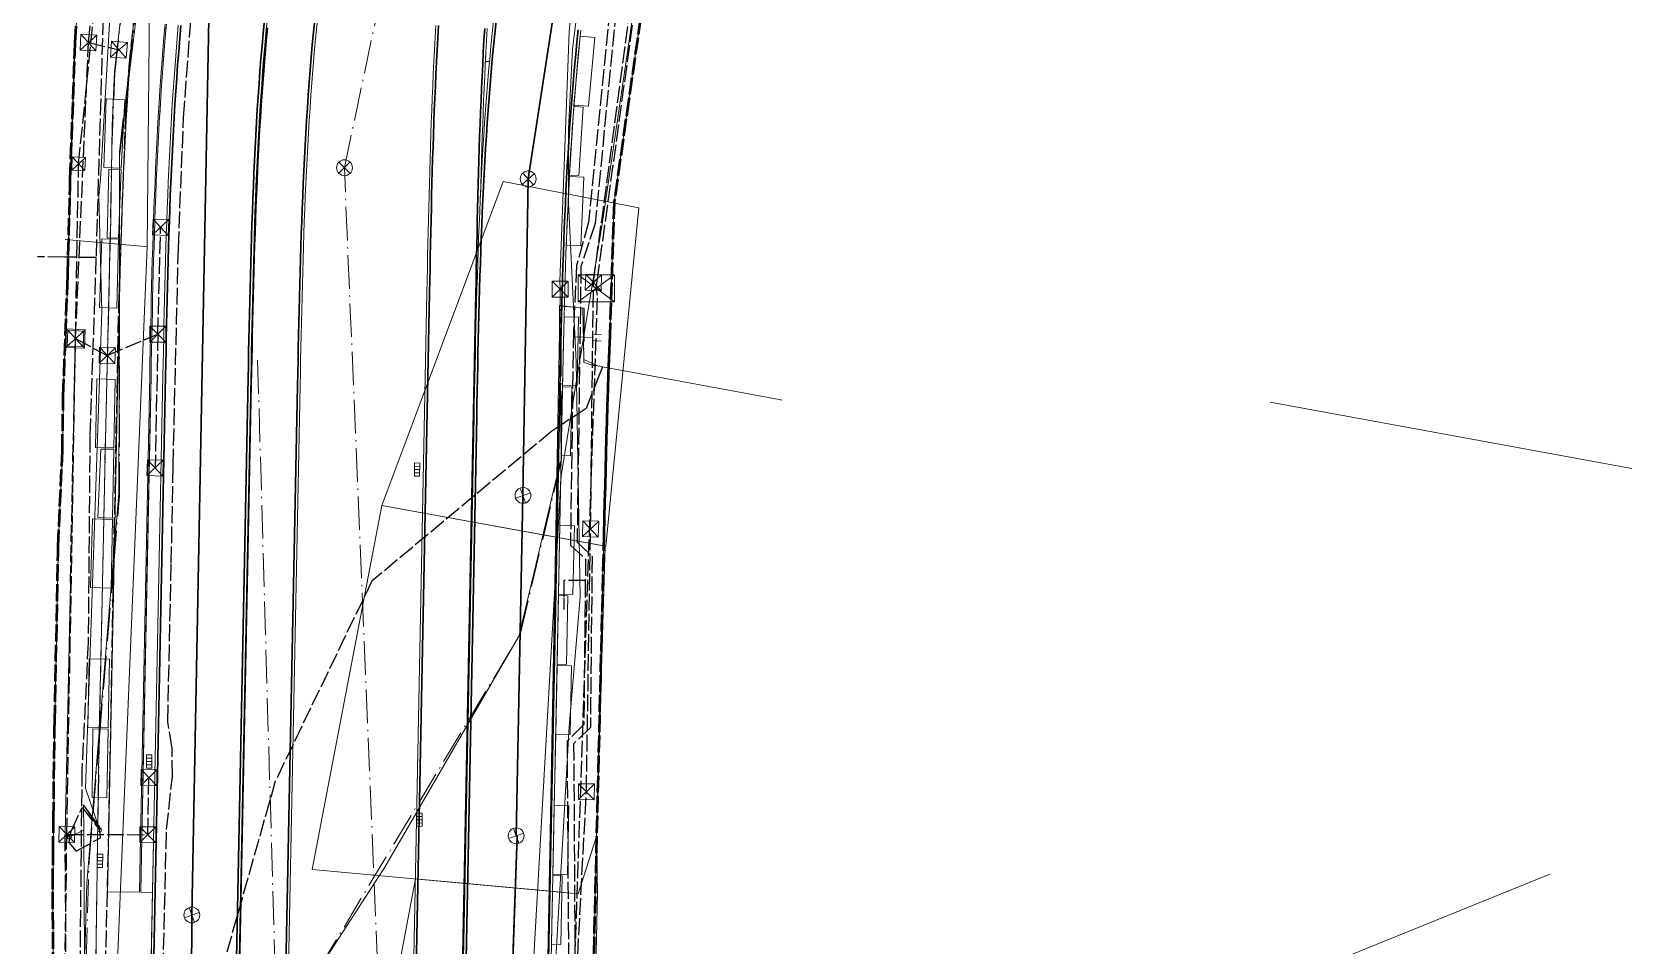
# Model space of a CAD drawing. Header units: metres. Extents: x 105014 to 106600, y 111320 to 118425.
# Drawn here: x 106059.4 to 106180.5, y 115830 to 115899.1 of the extents above; entities that cross this region are included whole.
import ezdxf

# ---------------------------------------------------------------- set-up
doc = ezdxf.new("R2010")
doc.units = ezdxf.units.M
doc.linetypes.add('DASHDOT', pattern=[3.556, 2.54, -0.508, 0, -0.508])
doc.linetypes.add('DASHED', pattern=[1.524, 1.27, -0.254])
for name, color, linetype, lineweight in [('00-BASE-LIMITE', 7, 'DASHED', 50), ('00-BASE-UE', 42, 'DASHED', 25), ('10-PAV-CALZADA-BRT', 12, 'CONTINUOUS', 30), ('10-PAV-CALZADA-MIXTA', 8, 'CONTINUOUS', 30), ('10-PAV-CICLORUTA', 76, 'CONTINUOUS', 18), ('10-PAV-SARDINEL', 252, 'CONTINUOUS', 13), ('20-EP-ZONA-DURA', 253, 'CONTINUOUS', 13), ('20-EP-ZONA-VERDE', 84, 'CONTINUOUS', 13), ('30-RED-ENEL-NODOS', 11, 'CONTINUOUS', 13), ('30-RED-ENEL-PROY', 1, 'DASHED', 25), ('30-RED-ETB-CAMARA', 151, 'CONTINUOUS', 13), ('30-RED-ETB-EXIST', 145, 'CONTINUOUS', 13), ('30-RED-ETB-PROY', 5, 'DASHED', 25), ('30-RED-MOVISTAR-CAMARA', 141, 'CONTINUOUS', 13), ('30-RED-MOVISTAR-EXIST', 135, 'CONTINUOUS', 13), ('30-RED-MOVISTAR-PROY', 4, 'DASHED', 25), ('30-RED-VANTI-EXIST', 52, 'CONTINUOUS', 13), ('30-RED-VANTI-PROY', 2, 'DASHED', 25), ('30-RED-VANTI-RETIRO', 8, 'DASHDOT', 13), ('35-RH-ACUE-DOMICILIARIA', 152, 'CONTINUOUS', 9), ('35-RH-ACUE-MENOR-EXIST', 151, 'CONTINUOUS', 13), ('35-RH-ACUE-MENOR-PROY', 5, 'DASHED', 25), ('35-RH-PLUV-COLECTOR', 96, 'CONTINUOUS', 30), ('35-RH-PLUV-NODOS', 94, 'CONTINUOUS', 13), ('35-RH-PLUV-RETIRO', 8, 'DASHDOT', 13), ('60-PREDIAL-LOTE', 42, 'CONTINUOUS', 13)]:
    doc.layers.add(name, color=color, linetype=linetype, lineweight=lineweight)

# ---------------------------------------------------------------- blocks, each defined once
blk = doc.blocks.new('CAM_ETB_T_13')
for p, q in [((-1.375, -1.025), (1.375, 1.025)), ((-1.375, 1.025), (1.375, -1.025))]:
    blk.add_line(p, q)
blk.add_lwpolyline([(-1.375, -1.025), (1.375, -1.025), (1.375, 1.025), (-1.375, 1.025)], close=True)
blk = doc.blocks.new('CAM_ETB_GEN')
for p, q in [((-0.6, -0.6), (0.6, 0.6)), ((-0.6, 0.6), (0.6, -0.6))]:
    blk.add_line(p, q)
blk.add_lwpolyline([(-0.6, -0.6), (0.6, -0.6), (0.6, 0.6), (-0.6, 0.6)], close=True)
blk = doc.blocks.new('POSTE')
blk.add_circle((0, 0), 0.15)
blk = doc.blocks.new('CAJA_ENEL')
for p, q in [((-0.6, -0.6), (0.6, 0.6)), ((-0.6, 0.6), (0.6, -0.6))]:
    blk.add_line(p, q)
blk.add_lwpolyline([(-0.6, -0.6), (0.6, -0.6), (0.6, 0.6), (-0.6, 0.6)], close=True)
blk = doc.blocks.new('CAM_MOV_CS_276')
for p, q in [((-0.7, -0.7), (0.7, 0.7)), ((-0.7, 0.7), (0.7, -0.7))]:
    blk.add_line(p, q)
blk.add_lwpolyline([(-0.7, -0.7), (0.7, -0.7), (0.7, 0.7), (-0.7, 0.7)], close=True)
blk = doc.blocks.new('CAM_MOV_CS_275')
for p, q in [((-0.5, -0.5), (0.5, 0.5)), ((-0.5, 0.5), (0.5, -0.5))]:
    blk.add_line(p, q)
blk.add_lwpolyline([(-0.5, -0.5), (0.5, -0.5), (0.5, 0.5), (-0.5, 0.5)], close=True)
blk = doc.blocks.new('SUMIDERO')
for p, q in [((-0.25, -0.2), (-0.25, 0.2)), ((0, -0.2), (0, 0.2)), ((0.25, -0.2), (0.25, 0.2))]:
    blk.add_line(p, q)
blk.add_lwpolyline([(-0.5, -0.2), (0.5, -0.2), (0.5, 0.2), (-0.5, 0.2)], close=True)
blk = doc.blocks.new('POZO_PLUV')
for p, q in [((-0.42, -0.42), (0.42, 0.42)), ((-0.42, 0.42), (0.42, -0.42))]:
    blk.add_line(p, q)
blk.add_circle((0, 0), 0.6)

msp = doc.modelspace()

# ---------------------------------------------------------------- linework, layer by layer
at = {"layer": '00-BASE-LIMITE'}
for points in [[(106060.9761, 115828.1317), (106060.9457, 115834.1591), (106060.9441, 115834.4849), (106060.9693, 115836.9219), (106060.9911, 115839.0317), (106060.9961, 115839.5035), (106061.0807, 115846.3568), (106061.0867, 115846.8465), (106061.3457, 115859.5646), (106061.3457, 115859.5671), (106061.3571, 115860.1229), (106061.6661, 115867.3563), (106061.7279, 115870.9289), (106061.7383, 115871.5255), (106062.0497, 115879.9707), (106062.0749, 115880.6491), (106062.2477, 115887.2357), (106062.2657, 115887.9203), (106062.6045, 115897.4941), (106062.6313, 115898.2489), (106062.9301, 115903.0877)], [(106105.6457, 115901.6329), (106104.5351, 115893.9651), (106103.4239, 115886.1875), (106103.0963, 115876.0453), (106103.0763, 115875.5621), (106103.0301, 115874.3681), (106102.9869, 115873.1713), (106102.9459, 115871.9717), (106102.9073, 115870.7693), (106102.8709, 115869.5643), (106102.8361, 115868.3565), (106102.8029, 115867.1459), (106102.7711, 115865.9381), (106102.7401, 115864.7207), (106102.7099, 115863.5007), (106102.6801, 115862.2779), (106102.6505, 115861.0529), (106101.4297, 115810.4147)]]:
    msp.add_lwpolyline(points, dxfattribs=at)
at = {"layer": '00-BASE-UE'}
for points in [[(106060.9761, 115828.1317), (106060.9457, 115834.1591), (106060.9441, 115834.4849), (106060.9693, 115836.9219), (106060.9911, 115839.0317), (106060.9961, 115839.5035), (106061.0807, 115846.3569), (106061.0867, 115846.8465), (106061.3457, 115859.5659), (106061.3571, 115860.1229), (106061.6661, 115867.3563), (106061.7279, 115870.9289), (106061.7383, 115871.5255), (106062.0497, 115879.9707), (106062.6045, 115897.4941), (106062.6313, 115898.2489), (106062.9301, 115903.0877)], [(106105.6457, 115901.6329), (106104.5351, 115893.9651), (106103.4239, 115886.1875), (106103.0963, 115876.0453), (106103.0763, 115875.5621), (106103.0301, 115874.3681), (106102.9869, 115873.1713), (106102.9459, 115871.9717), (106102.9073, 115870.7693), (106102.8709, 115869.5643), (106102.8361, 115868.3565), (106102.8029, 115867.1459), (106102.7711, 115865.9381), (106102.7401, 115864.7207), (106102.7099, 115863.5007), (106102.6801, 115862.2779), (106102.6505, 115861.0529), (106101.4297, 115810.4147)]]:
    msp.add_lwpolyline(points, dxfattribs=at)
at = {"layer": '10-PAV-CALZADA-BRT'}
for points in [[(106080.7681, 115900.0007), (106080.6741, 115899.0489), (106080.5855, 115898.0967), (106080.5017, 115897.1439), (106080.4225, 115896.1909), (106080.3481, 115895.2373), (106080.2781, 115894.2835), (106080.2123, 115893.3293), (106080.1507, 115892.3749), (106080.0927, 115891.4203), (106080.0385, 115890.4655), (106079.9879, 115889.5105), (106079.9405, 115888.5553), (106079.8963, 115887.5999), (106079.8549, 115886.6443), (106079.8163, 115885.6889), (106079.7805, 115884.7331), (106079.7469, 115883.7773), (106079.7155, 115882.8213), (106079.6863, 115881.8655), (106079.6587, 115880.9095), (106079.6329, 115879.9535), (106079.6085, 115878.9973), (106079.5855, 115878.0413), (106079.5635, 115877.0851), (106079.5425, 115876.1289), (106079.5223, 115875.1727), (106079.5025, 115874.2167), (106079.4833, 115873.2605), (106079.4639, 115872.3043), (106076.2087, 115709.7747)], [(106086.7155, 115739.5151), (106089.4597, 115879.3421), (106089.4777, 115880.2613), (106089.4959, 115881.1805), (106089.5145, 115882.0997), (106089.5335, 115883.0187), (106089.5531, 115883.9379), (106089.5735, 115884.8571), (106089.5949, 115885.7761), (106089.6175, 115886.6953), (106089.6413, 115887.6143), (106089.6665, 115888.5333), (106089.6931, 115889.4523), (106089.7217, 115890.3713), (106089.7521, 115891.2901), (106089.7847, 115892.2087), (106089.8193, 115893.1275), (106089.8565, 115894.0461), (106089.8961, 115894.9647), (106089.9383, 115895.8829), (106089.9835, 115896.8013), (106090.0317, 115897.7193), (106090.0829, 115898.6373), (106090.1377, 115899.5549)], [(106072.7095, 115709.8451), (106075.9647, 115872.3743), (106075.9839, 115873.3307), (106076.0033, 115874.2875), (106076.0229, 115875.2451), (106076.0433, 115876.2033), (106076.0645, 115877.1621), (106076.0865, 115878.1235), (106076.1097, 115879.0841), (106076.1341, 115880.0453), (106076.1601, 115881.0071), (106076.1877, 115881.9695), (106076.2173, 115882.9325), (106076.2489, 115883.8961), (106076.2827, 115884.8603), (106076.3191, 115885.8251), (106076.3581, 115886.7905), (106076.3997, 115887.7565), (106076.4445, 115888.7229), (106076.4925, 115889.6899), (106076.5439, 115890.6575), (106076.5989, 115891.6255), (106076.6575, 115892.5939), (106076.7201, 115893.5627), (106076.7869, 115894.5321), (106076.8581, 115895.5017), (106076.9339, 115896.4717), (106077.0143, 115897.4419), (106077.0997, 115898.4125), (106077.1901, 115899.3831)], [(106093.6311, 115899.3403), (106093.5771, 115898.4355), (106093.5265, 115897.5299), (106093.4789, 115896.6237), (106093.4343, 115895.7165), (106093.3925, 115894.8087), (106093.3533, 115893.9001), (106093.3167, 115892.9909), (106093.2823, 115892.0809), (106093.2501, 115891.1703), (106093.2199, 115890.2589), (106093.1917, 115889.3469), (106093.1651, 115888.4343), (106093.1401, 115887.5211), (106093.1163, 115886.6071), (106093.0939, 115885.6927), (106093.0727, 115884.7775), (106093.0523, 115883.8631), (106093.0327, 115882.9463), (106093.0137, 115882.0291), (106092.9953, 115881.1111), (106092.9769, 115880.1925), (106092.9589, 115879.2735), (106090.2149, 115739.4463)]]:
    msp.add_lwpolyline(points, dxfattribs=at)
at = {"layer": '10-PAV-CALZADA-MIXTA'}
for points in [[(106068.2953, 115814.0493), (106068.8213, 115840.3107), (106069.4763, 115873.0161), (106069.4957, 115873.9839), (106069.5153, 115874.9527), (106069.5353, 115875.9227), (106069.5559, 115876.8939), (106069.5773, 115877.8663), (106069.5997, 115878.8435), (106069.6233, 115879.8189), (106069.6483, 115880.7955), (106069.6747, 115881.7731), (106069.7029, 115882.7521), (106069.7333, 115883.7321), (106069.7655, 115884.7135), (106069.8003, 115885.6957), (106069.8373, 115886.6793), (106069.8773, 115887.6639), (106069.9203, 115888.6497), (106069.9663, 115889.6365), (106070.0157, 115890.6243), (106070.0685, 115891.6131), (106070.1251, 115892.6031), (106070.1857, 115893.5939), (106070.2503, 115894.5859), (106070.3193, 115895.5787), (106070.3929, 115896.5723), (106070.4713, 115897.5667), (106070.5545, 115898.5621), (106070.6429, 115899.5583)], [(106076.9577, 115899.9527), (106076.8669, 115898.9893), (106076.7815, 115898.0253), (106076.7007, 115897.0609), (106076.6249, 115896.0961), (106076.5533, 115895.1311), (106076.4861, 115894.1657), (106076.4233, 115893.1999), (106076.3641, 115892.2339), (106076.3089, 115891.2679), (106076.2573, 115890.3015), (106076.2089, 115889.3349), (106076.1639, 115888.3683), (106076.1219, 115887.4015), (106076.0827, 115886.4345), (106076.0461, 115885.4675), (106076.0119, 115884.5003), (106075.9801, 115883.5331), (106075.9503, 115882.5657), (106075.9223, 115881.5985), (106075.8961, 115880.6311), (106075.8715, 115879.6637), (106075.8481, 115878.6961), (106075.8259, 115877.7287), (106075.8045, 115876.7613), (106075.7839, 115875.7937), (106075.7641, 115874.8261), (106075.7445, 115873.8585), (106075.7251, 115872.8911), (106072.4521, 115709.4831)], [(106090.3833, 115735.2635), (106093.0257, 115869.9373), (106093.0447, 115870.9049), (106093.0639, 115871.8725), (106093.0835, 115872.8401), (106093.1037, 115873.8075), (106093.1243, 115874.7751), (106093.1461, 115875.7425), (106093.1689, 115876.7101), (106093.1927, 115877.6775), (106093.2183, 115878.6449), (106093.2453, 115879.6123), (106093.2741, 115880.5795), (106093.3047, 115881.5469), (106093.3377, 115882.5141), (106093.3727, 115883.4811), (106093.4105, 115884.4481), (106093.4507, 115885.4151), (106093.4941, 115886.3819), (106093.5401, 115887.3485), (106093.5895, 115888.3149), (106093.6423, 115889.2813), (106093.6985, 115890.2473), (106093.7587, 115891.2131), (106093.8225, 115892.1789), (106093.8905, 115893.1441), (106093.9629, 115894.1093), (106094.0395, 115895.0739), (106094.1209, 115896.0383), (106094.2069, 115897.0021), (106094.2979, 115897.9655), (106094.3941, 115898.9285), (106094.4955, 115899.8909)], [(106100.7101, 115899.2267), (106100.6115, 115898.2903), (106100.5187, 115897.3611), (106100.4307, 115896.4303), (106100.3475, 115895.4977), (106100.2687, 115894.5637), (106100.1943, 115893.6283), (106100.1241, 115892.6913), (106100.0581, 115891.7527), (106099.9959, 115890.8129), (106099.9373, 115889.8717), (106099.8823, 115888.9291), (106099.8309, 115887.9851), (106099.7825, 115887.0399), (106099.7373, 115886.0933), (106099.6949, 115885.1453), (106099.6553, 115884.1963), (106099.6183, 115883.2459), (106099.5837, 115882.2943), (106099.5513, 115881.3415), (106099.5211, 115880.3873), (106099.4927, 115879.4321), (106099.4659, 115878.4757), (106099.4407, 115877.5179), (106099.4169, 115876.5591), (106099.3945, 115875.5991), (106099.3701, 115874.5129), (106099.0171, 115856.6961), (106098.4961, 115830.1422), (106098.1736, 115813.7065)]]:
    msp.add_lwpolyline(points, dxfattribs=at)
at = {"layer": '10-PAV-CICLORUTA'}
msp.add_lwpolyline([(106069.4479, 115899.6675), (106069.3589, 115898.6653), (106069.2751, 115897.6639), (106069.1963, 115896.6637), (106069.1225, 115895.6645), (106069.0531, 115894.6665), (106068.9881, 115893.6697), (106068.9271, 115892.6739), (106068.8703, 115891.6795), (106068.8171, 115890.6863), (106068.7677, 115889.6943), (106068.7215, 115888.7037), (106068.6783, 115887.7143), (106068.6383, 115886.7263), (106068.6011, 115885.7397), (106068.5663, 115884.7543), (106068.5339, 115883.7705), (106068.5035, 115882.7879), (106068.4753, 115881.8067), (106068.4487, 115880.8271), (106068.4237, 115879.8487), (106068.4001, 115878.8717), (106068.3777, 115877.8927), (106068.3561, 115876.9193), (106068.3355, 115875.9475), (106068.3155, 115874.9769), (106068.2959, 115874.0079), (106068.2765, 115873.0403), (106067.5493, 115836.7355), (106067.4935, 115833.9447), (106065.0939, 115833.9929), (106065.1119, 115834.8847), (106065.8771, 115873.0883), (106065.8965, 115874.0561), (106065.9161, 115875.0257), (106065.9361, 115875.9969), (106065.9567, 115876.9703), (106065.9781, 115877.9455), (106066.0007, 115878.9283), (106066.0245, 115879.9083), (106066.0495, 115880.8901), (106066.0761, 115881.8739), (106066.1047, 115882.8595), (106066.1351, 115883.8469), (106066.1677, 115884.8361), (106066.2027, 115885.8273), (106066.2401, 115886.8203), (106066.2805, 115887.8151), (106066.3239, 115888.8117), (106066.3705, 115889.8101), (106066.4203, 115890.8101), (106066.4739, 115891.8121), (106066.5313, 115892.8157), (106066.5927, 115893.8209), (106066.6585, 115894.8279), (106066.7285, 115895.8363), (106066.8033, 115896.8465), (106066.8831, 115897.8583), (106066.9679, 115898.8713), (106067.0579, 115899.8861)], dxfattribs=at)
at = {"layer": '10-PAV-SARDINEL'}
for points in [[(106068.0953, 115814.0533), (106068.6213, 115840.3147), (106069.2763, 115873.0201), (106069.2957, 115873.9879), (106069.3153, 115874.9568), (106069.3353, 115875.9269), (106069.3559, 115876.8982), (106069.3774, 115877.8708), (106069.3998, 115878.8482), (106069.4234, 115879.8239), (106069.4484, 115880.8008), (106069.4748, 115881.7787), (106069.503, 115882.7581), (106069.5334, 115883.7385), (106069.5656, 115884.7204), (106069.6004, 115885.703), (106069.6375, 115886.6871), (106069.6775, 115887.6723), (106069.7205, 115888.6587), (106069.7665, 115889.6462), (106069.816, 115890.6347), (106069.8688, 115891.6242), (106069.9255, 115892.6149), (106069.9861, 115893.6065), (106070.0508, 115894.5994), (106070.1198, 115895.5931), (106070.1935, 115896.5876), (106070.272, 115897.5829), (106070.3553, 115898.5793), (106070.4438, 115899.5765)], [(106070.6429, 115899.5583), (106070.5545, 115898.5621), (106070.4713, 115897.5667), (106070.3929, 115896.5723), (106070.3193, 115895.5787), (106070.2503, 115894.5859), (106070.1857, 115893.5939), (106070.1251, 115892.6031), (106070.0685, 115891.6131), (106070.0157, 115890.6243), (106069.9663, 115889.6365), (106069.9203, 115888.6497), (106069.8773, 115887.6639), (106069.8373, 115886.6793), (106069.8003, 115885.6957), (106069.7655, 115884.7135), (106069.7333, 115883.7321), (106069.7029, 115882.7521), (106069.6747, 115881.7731), (106069.6483, 115880.7955), (106069.6233, 115879.8189), (106069.5997, 115878.8435), (106069.5773, 115877.8663), (106069.5559, 115876.8939), (106069.5353, 115875.9227), (106069.5153, 115874.9527), (106069.4957, 115873.9839), (106069.4763, 115873.0161), (106068.8213, 115840.3107), (106068.2953, 115814.0493)], [(106072.4521, 115709.4831), (106075.7251, 115872.8911), (106075.7445, 115873.8585), (106075.7641, 115874.8261), (106075.7839, 115875.7937), (106075.8045, 115876.7613), (106075.8259, 115877.7287), (106075.8481, 115878.6961), (106075.8715, 115879.6637), (106075.8961, 115880.6311), (106075.9223, 115881.5985), (106075.9503, 115882.5657), (106075.9801, 115883.5331), (106076.0119, 115884.5003), (106076.0461, 115885.4675), (106076.0827, 115886.4345), (106076.1219, 115887.4015), (106076.1639, 115888.3683), (106076.2089, 115889.3349), (106076.2573, 115890.3015), (106076.3089, 115891.2679), (106076.3641, 115892.2339), (106076.4233, 115893.1999), (106076.4861, 115894.1657), (106076.5533, 115895.1311), (106076.6249, 115896.0961), (106076.7007, 115897.0609), (106076.7815, 115898.0253), (106076.8669, 115898.9893), (106076.9577, 115899.9527)], [(106072.6521, 115709.4791), (106075.9251, 115872.8871), (106075.9445, 115873.8545), (106075.9641, 115874.822), (106075.9839, 115875.7895), (106076.0045, 115876.757), (106076.0259, 115877.7242), (106076.048, 115878.6914), (106076.0714, 115879.6588), (106076.096, 115880.6259), (106076.1222, 115881.5929), (106076.1502, 115882.5597), (106076.18, 115883.5267), (106076.2118, 115884.4935), (106076.246, 115885.4602), (106076.2826, 115886.4267), (106076.3217, 115887.3931), (106076.3637, 115888.3593), (106076.4087, 115889.3253), (106076.457, 115890.2912), (106076.5086, 115891.2569), (106076.5638, 115892.2221), (106076.6229, 115893.1873), (106076.6857, 115894.1523), (106076.7528, 115895.1168), (106076.8244, 115896.0809), (106076.9001, 115897.0447), (106076.9808, 115898.0082), (106077.0661, 115898.9711), (106077.1568, 115899.9334)], [(106077.1568, 115899.9334), (106077.0661, 115898.9711), (106076.9808, 115898.0082), (106076.9001, 115897.0447), (106076.8244, 115896.0809), (106076.7528, 115895.1168), (106076.6857, 115894.1523), (106076.6229, 115893.1873), (106076.5638, 115892.2221), (106076.5086, 115891.2569), (106076.457, 115890.2912), (106076.4087, 115889.3253), (106076.3637, 115888.3593), (106076.3217, 115887.3931), (106076.2826, 115886.4267), (106076.246, 115885.4602), (106076.2118, 115884.4935), (106076.18, 115883.5267), (106076.1502, 115882.5597), (106076.1222, 115881.5929), (106076.096, 115880.6259), (106076.0714, 115879.6588), (106076.048, 115878.6914), (106076.0259, 115877.7242), (106076.0045, 115876.757), (106075.9839, 115875.7895), (106075.9641, 115874.822), (106075.9445, 115873.8545), (106075.9251, 115872.8871), (106072.6521, 115709.4791)], [(106090.1833, 115735.2675), (106092.8257, 115869.9412), (106092.8447, 115870.9089), (106092.8639, 115871.8766), (106092.8835, 115872.8443), (106092.9037, 115873.8118), (106092.9244, 115874.7795), (106092.9461, 115875.7425), (106092.9462, 115875.7471), (106092.969, 115876.7149), (106092.9928, 115877.6826), (106093.0184, 115878.6504), (106093.0454, 115879.6181), (106093.0742, 115880.5857), (106093.1048, 115881.5535), (106093.1378, 115882.5211), (106093.1729, 115883.4886), (106093.2107, 115884.4562), (106093.2509, 115885.4238), (106093.2943, 115886.3912), (106093.3404, 115887.3584), (106093.3898, 115888.3255), (106093.4426, 115889.2926), (106093.4989, 115890.2593), (106093.5591, 115891.2259), (106093.623, 115892.1926), (106093.6911, 115893.1587), (106093.7635, 115894.1247), (106093.8402, 115895.0902), (106093.9217, 115896.0556), (106094.0078, 115897.0204), (106094.0989, 115897.9849), (106094.1952, 115898.949), (106094.2967, 115899.9122)], [(106094.4955, 115899.8909), (106094.3941, 115898.9285), (106094.2979, 115897.9655), (106094.2069, 115897.0021), (106094.1209, 115896.0383), (106094.0395, 115895.0739), (106093.9629, 115894.1093), (106093.8905, 115893.1441), (106093.8225, 115892.1789), (106093.7587, 115891.2131), (106093.6985, 115890.2473), (106093.6423, 115889.2813), (106093.5895, 115888.3149), (106093.5401, 115887.3485), (106093.4941, 115886.3819), (106093.4507, 115885.4151), (106093.4105, 115884.4481), (106093.3727, 115883.4811), (106093.3377, 115882.5141), (106093.3047, 115881.5469), (106093.2741, 115880.5795), (106093.2453, 115879.6123), (106093.2183, 115878.6449), (106093.1927, 115877.6775), (106093.1689, 115876.7101), (106093.1461, 115875.7425), (106093.1243, 115874.7751), (106093.1037, 115873.8075), (106093.0835, 115872.8401), (106093.0639, 115871.8725), (106093.0447, 115870.9049), (106093.0257, 115869.9373), (106090.3833, 115735.2635)], [(106077.1901, 115899.3831), (106077.0997, 115898.4125), (106077.0143, 115897.4419), (106076.9339, 115896.4717), (106076.8581, 115895.5017), (106076.7869, 115894.5321), (106076.7201, 115893.5627), (106076.6575, 115892.5939), (106076.5989, 115891.6255), (106076.5439, 115890.6575), (106076.4925, 115889.6899), (106076.4445, 115888.7229), (106076.3997, 115887.7565), (106076.3581, 115886.7905), (106076.3191, 115885.8251), (106076.2827, 115884.8603), (106076.2489, 115883.8961), (106076.2173, 115882.9325), (106076.1877, 115881.9695), (106076.1601, 115881.0071), (106076.1341, 115880.0453), (106076.1097, 115879.0841), (106076.0865, 115878.1235), (106076.0645, 115877.1621), (106076.0433, 115876.2033), (106076.0229, 115875.2451), (106076.0033, 115874.2875), (106075.9839, 115873.3307), (106075.9647, 115872.3743), (106072.7095, 115709.8451)], [(106093.8307, 115899.3281), (106093.7768, 115898.424), (106093.7262, 115897.5191), (106093.6787, 115896.6136), (106093.6341, 115895.707), (106093.5923, 115894.7998), (106093.5531, 115893.8918), (106093.5166, 115892.9831), (106093.4822, 115892.0736), (106093.45, 115891.1635), (106093.4198, 115890.2525), (106093.3916, 115889.3409), (106093.365, 115888.4287), (106093.34, 115887.5158), (106093.3305, 115887.1502), (106093.2943, 115886.3912), (106093.2509, 115885.4238), (106093.2107, 115884.4562), (106093.1729, 115883.4886), (106093.1378, 115882.5211), (106093.1048, 115881.5535), (106093.0742, 115880.5857), (106093.0454, 115879.6181), (106093.0184, 115878.6504), (106092.9928, 115877.6826), (106092.969, 115876.7149), (106092.9462, 115875.7471), (106092.9461, 115875.7425), (106092.9244, 115874.7795), (106092.9037, 115873.8118), (106092.8835, 115872.8443), (106092.8639, 115871.8766), (106092.8447, 115870.9089), (106092.8257, 115869.9412), (106090.1833, 115735.2675)], [(106090.2149, 115739.4463), (106092.9589, 115879.2735), (106092.9769, 115880.1925), (106092.9953, 115881.1111), (106093.0137, 115882.0291), (106093.0327, 115882.9463), (106093.0523, 115883.8631), (106093.0727, 115884.7775), (106093.0939, 115885.6927), (106093.1163, 115886.6071), (106093.1401, 115887.5211), (106093.1651, 115888.4343), (106093.1917, 115889.3469), (106093.2199, 115890.2589), (106093.2501, 115891.1703), (106093.2823, 115892.0809), (106093.3167, 115892.9909), (106093.3533, 115893.9001), (106093.3925, 115894.8087), (106093.4343, 115895.7165), (106093.4789, 115896.6237), (106093.5265, 115897.5299), (106093.5771, 115898.4355), (106093.6311, 115899.3403)], [(106098.1736, 115813.7065), (106098.4961, 115830.1422), (106099.0171, 115856.6961), (106099.3701, 115874.5129), (106099.3945, 115875.5991), (106099.4169, 115876.5591), (106099.4407, 115877.5179), (106099.4659, 115878.4757), (106099.4927, 115879.4321), (106099.5211, 115880.3873), (106099.5513, 115881.3415), (106099.5837, 115882.2943), (106099.6183, 115883.2459), (106099.6553, 115884.1963), (106099.6949, 115885.1453), (106099.7373, 115886.0933), (106099.7825, 115887.0399), (106099.8309, 115887.9851), (106099.8823, 115888.9291), (106099.9373, 115889.8717), (106099.9959, 115890.8129), (106100.0581, 115891.7527), (106100.1241, 115892.6913), (106100.1943, 115893.6283), (106100.2687, 115894.5637), (106100.3475, 115895.4977), (106100.4307, 115896.4303), (106100.5187, 115897.3611), (106100.6115, 115898.2903), (106100.7101, 115899.2267)], [(106100.909, 115899.2052), (106100.8104, 115898.2694), (106100.7178, 115897.3418), (106100.6299, 115896.412), (106100.5468, 115895.4804), (106100.4681, 115894.5474), (106100.3937, 115893.6129), (106100.3236, 115892.6769), (106100.2577, 115891.7391), (106100.1955, 115890.8001), (106100.137, 115889.8597), (106100.082, 115888.9178), (106100.0306, 115887.9746), (106099.9823, 115887.0301), (106099.9371, 115886.0841), (106099.8947, 115885.1367), (106099.8551, 115884.1883), (106099.8182, 115883.2384), (106099.7836, 115882.2873), (106099.7512, 115881.335), (106099.721, 115880.3812), (106099.6926, 115879.4264), (106099.6658, 115878.4703), (106099.6406, 115877.5128), (106099.6168, 115876.5543), (106099.5944, 115875.5945), (106099.5701, 115874.5087), (106099.2171, 115856.6922), (106098.6961, 115830.1383), (106098.3736, 115813.7026)]]:
    msp.add_lwpolyline(points, dxfattribs=at)
at = {"layer": '20-EP-ZONA-DURA'}
for points in [[(106060.9761, 115828.1317), (106060.9457, 115834.1591), (106060.9441, 115834.4849), (106060.9693, 115836.9219), (106060.9911, 115839.0317), (106060.9961, 115839.5035), (106061.0807, 115846.3568), (106061.0867, 115846.8465), (106061.3457, 115859.5658), (106061.3571, 115860.1229), (106061.6661, 115867.3563), (106061.7279, 115870.9289), (106061.7383, 115871.5255), (106062.0497, 115879.9707), (106062.0749, 115880.6491), (106062.2477, 115887.2357), (106062.2657, 115887.9203), (106062.6045, 115897.4941), (106062.6313, 115898.2489), (106062.9301, 115903.0877)], [(106105.6457, 115901.6329), (106104.5351, 115893.9651), (106103.4239, 115886.1875), (106103.0963, 115876.0453), (106103.0763, 115875.5621), (106103.0301, 115874.3681), (106102.9869, 115873.1713), (106102.9459, 115871.9717), (106102.9073, 115870.7693), (106102.8709, 115869.5643), (106102.8361, 115868.3565), (106102.8029, 115867.1459), (106102.7711, 115865.9381), (106102.7401, 115864.7207), (106102.7099, 115863.5007), (106102.6801, 115862.2779), (106102.6505, 115861.0529), (106101.4297, 115810.4147)], [(106067.0579, 115899.8861), (106066.9679, 115898.8713), (106066.8831, 115897.8583), (106066.8033, 115896.8465), (106066.7285, 115895.8363), (106066.6585, 115894.8279), (106066.5927, 115893.8209), (106066.5313, 115892.8157), (106066.4739, 115891.8121), (106066.4203, 115890.8101), (106066.3705, 115889.8101), (106066.3239, 115888.8117), (106066.2805, 115887.8151), (106066.2401, 115886.8203), (106066.2027, 115885.8273), (106066.1677, 115884.8361), (106066.1351, 115883.8469), (106066.1047, 115882.8595), (106066.0761, 115881.8739), (106066.0495, 115880.8901), (106066.0245, 115879.9083), (106066.0007, 115878.9283), (106065.9781, 115877.9455), (106065.9567, 115876.9703), (106065.9361, 115875.9969), (106065.9161, 115875.0257), (106065.8965, 115874.0561), (106065.8771, 115873.0883), (106065.1119, 115834.8847), (106065.0939, 115833.9929), (106067.4935, 115833.9447), (106067.5493, 115836.7355), (106068.2765, 115873.0403), (106068.2959, 115874.0079), (106068.3155, 115874.9769), (106068.3355, 115875.9475), (106068.3561, 115876.9193), (106068.3777, 115877.8927), (106068.4001, 115878.8717), (106068.4237, 115879.8487), (106068.4487, 115880.8271), (106068.4753, 115881.8067), (106068.5035, 115882.7879), (106068.5339, 115883.7705), (106068.5663, 115884.7543), (106068.6011, 115885.7397), (106068.6383, 115886.7263), (106068.6783, 115887.7143), (106068.7215, 115888.7037), (106068.7677, 115889.6943), (106068.8171, 115890.6863), (106068.8703, 115891.6795), (106068.9271, 115892.6739), (106068.9881, 115893.6697), (106069.0531, 115894.6665), (106069.1225, 115895.6645), (106069.1963, 115896.6637), (106069.2751, 115897.6639), (106069.3589, 115898.6653), (106069.4479, 115899.6675)], [(106069.5265, 115899.4985), (106069.4587, 115898.6567), (106069.3749, 115897.6559), (106069.3303, 115897.0909), (106069.33, 115897.0866), (106069.2961, 115896.6561), (106069.2221, 115895.6573), (106069.1529, 115894.6597), (106069.1526, 115894.6555), (106069.1499, 115894.6146), (106069.0879, 115893.6633), (106069.033, 115892.7669), (106069.0269, 115892.6681), (106068.9701, 115891.6739), (106068.9171, 115890.6811), (106068.8675, 115889.6895), (106068.8213, 115888.6991), (106068.7783, 115887.7101), (106068.7383, 115886.7225), (106068.7009, 115885.7361), (106068.6661, 115884.7509), (106068.6337, 115883.7673), (106068.6035, 115882.7849), (106068.5751, 115881.8039), (106068.5487, 115880.8243), (106068.5237, 115879.8461), (106068.5001, 115878.8695), (106068.4775, 115877.8903), (106068.4561, 115876.9171), (106068.4355, 115875.9453), (106068.4155, 115874.9749), (106068.3959, 115874.0059), (106068.3765, 115873.0381), (106068.1925, 115863.8493), (106067.6493, 115836.7333), (106067.5935, 115833.9427), (106068.4933, 115833.9247), (106068.3831, 115828.4259)], [(106098.6917, 115829.9123), (106098.6935, 115830.0123), (106099.3935, 115829.9985), (106099.4955, 115835.1975), (106098.7957, 115835.2113), (106098.7975, 115835.3113), (106099.8969, 115835.2897), (106099.9989, 115840.4887), (106098.8995, 115840.5103), (106099.0051, 115845.9091), (106100.1049, 115845.8877), (106100.2069, 115851.0865), (106099.1075, 115851.1083), (106099.1095, 115851.2081), (106099.8103, 115851.1943), (106099.9123, 115856.3935), (106099.2115, 115856.4071), (106099.2135, 115856.5071), (106100.3137, 115856.4855), (106100.4157, 115861.6845), (106099.3165, 115861.7061), (106099.4213, 115867.0051), (106100.1213, 115866.9911), (106100.2243, 115872.1901), (106099.5245, 115872.2041), (106099.5263, 115872.3041), (106100.6261, 115872.2825), (106100.7403, 115877.4813), (106099.6405, 115877.5053), (106099.6406, 115877.5128), (106099.6658, 115878.4703), (106099.6926, 115879.4264), (106099.721, 115880.3812), (106099.7512, 115881.335), (106099.7836, 115882.2873), (106099.8063, 115882.9121), (106100.9059, 115882.8785), (106101.1381, 115888.0735), (106100.0387, 115888.1225), (106100.0441, 115888.2225), (106100.7439, 115888.1987), (106101.0799, 115893.3879), (106100.3803, 115893.4333), (106100.3877, 115893.5329), (106101.4855, 115893.4619), (106101.9565, 115898.6405), (106100.8599, 115898.7403), (106100.909, 115899.2052)]]:
    msp.add_lwpolyline(points, dxfattribs=at)
for points in [[(106093.3404, 115887.3584), (106093.3305, 115887.1502), (106093.34, 115887.5158), (106093.365, 115888.4287), (106093.3916, 115889.3409), (106093.4198, 115890.2525), (106093.45, 115891.1635), (106093.4822, 115892.0736), (106093.5166, 115892.9831), (106093.5531, 115893.8918), (106093.5923, 115894.7998), (106093.6341, 115895.707), (106093.6787, 115896.6136), (106093.6907, 115896.8419), (106093.9895, 115896.8151), (106093.9217, 115896.0556), (106093.8402, 115895.0902), (106093.7635, 115894.1247), (106093.6911, 115893.1587), (106093.623, 115892.1926), (106093.5591, 115891.2259), (106093.4989, 115890.2593), (106093.4426, 115889.2926), (106093.3898, 115888.3255), (106093.3404, 115887.3584)], [(106066.4003, 115893.9443), (106064.9825, 115894.0027), (106064.7989, 115888.8059), (106066.1213, 115888.7593), (106066.4003, 115893.9443)], [(106066.1171, 115888.6593), (106065.1949, 115888.6949), (106065.0507, 115883.4969), (106065.9233, 115883.4727), (106066.1171, 115888.6593)], [(106065.9203, 115883.3727), (106064.6481, 115883.4081), (106064.4865, 115878.2107), (106065.7859, 115878.1703), (106065.9203, 115883.3727)], [(106065.6687, 115872.7633), (106064.2875, 115872.8145), (106064.1719, 115867.6157), (106065.5667, 115867.5847), (106065.6687, 115872.7633)], [(106065.5645, 115867.4847), (106064.5687, 115867.4993), (106064.3527, 115862.3037), (106065.4599, 115862.2579), (106065.5645, 115867.4847)], [(106065.4557, 115862.1579), (106063.9489, 115862.2207), (106063.7959, 115857.0231), (106065.3543, 115856.9771), (106065.4557, 115862.1579)], [(106065.2463, 115851.5923), (106063.6845, 115851.6241), (106063.5829, 115846.4253), (106065.1423, 115846.3947), (106065.2463, 115851.5923)], [(106065.1403, 115846.2947), (106063.9803, 115846.3203), (106063.9159, 115841.1207), (106065.0363, 115841.1067), (106065.1403, 115846.2947)]]:
    msp.add_lwpolyline(points, close=True, dxfattribs=at)
at = {"layer": '20-EP-ZONA-VERDE'}
for points in [[(106070.4437, 115899.5765), (106070.3553, 115898.5793), (106070.2719, 115897.5829), (106070.1935, 115896.5875), (106070.1199, 115895.5929), (106070.0507, 115894.5993), (106069.9861, 115893.6065), (106069.9255, 115892.6149), (106069.8687, 115891.6241), (106069.8159, 115890.6345), (106069.7665, 115889.6461), (106069.7205, 115888.6587), (106069.6775, 115887.6723), (106069.6375, 115886.6871), (106069.6003, 115885.7031), (106069.5657, 115884.7203), (106069.5333, 115883.7385), (106069.5031, 115882.7581), (106069.4749, 115881.7787), (106069.4483, 115880.8007), (106069.4235, 115879.8239), (106069.3999, 115878.8481), (106069.3773, 115877.8707), (106069.3561, 115876.8981), (106069.3353, 115875.9269), (106069.3153, 115874.9567), (106069.2957, 115873.9879), (106069.2763, 115873.0201), (106068.6213, 115840.3147), (106068.4933, 115833.9247), (106067.5935, 115833.9427), (106067.6493, 115836.7333), (106068.3765, 115873.0381), (106068.3959, 115874.0059), (106068.4155, 115874.9749), (106068.4355, 115875.9453), (106068.4561, 115876.9171), (106068.4775, 115877.8903), (106068.5001, 115878.8695), (106068.5237, 115879.8461), (106068.5487, 115880.8243), (106068.5751, 115881.8039), (106068.6035, 115882.7849), (106068.6337, 115883.7673), (106068.6661, 115884.7509), (106068.7009, 115885.7361), (106068.7383, 115886.7225), (106068.7783, 115887.7101), (106068.8213, 115888.6991), (106068.8675, 115889.6895), (106068.9171, 115890.6811), (106068.9701, 115891.6739), (106069.0269, 115892.6681), (106069.0879, 115893.6633), (106069.1529, 115894.6597), (106069.2221, 115895.6573), (106069.2961, 115896.6561), (106069.3749, 115897.6559), (106069.4587, 115898.6567), (106069.5475, 115899.6585)], [(106077.0453, 115741.5581), (106079.6639, 115872.3003), (106079.6831, 115873.2563), (106079.7025, 115874.2125), (106079.7223, 115875.1685), (106079.7425, 115876.1245), (106079.7635, 115877.0805), (106079.7855, 115878.0365), (106079.8085, 115878.9925), (106079.8329, 115879.9483), (106079.8587, 115880.9039), (106079.8861, 115881.8595), (106079.9155, 115882.8151), (106079.9467, 115883.7705), (106079.9803, 115884.7259), (106080.0163, 115885.6811), (106080.0547, 115886.6361), (106080.0961, 115887.5909), (106080.1403, 115888.5457), (106080.1877, 115889.5003), (106080.2383, 115890.4545), (106080.2925, 115891.4087), (106080.3503, 115892.3625), (106080.4119, 115893.3161), (106080.4777, 115894.2693), (106080.5475, 115895.2223), (106080.6219, 115896.1747), (106080.7009, 115897.1269), (106080.7847, 115898.0787), (106080.8733, 115899.0299), (106080.9671, 115899.9805)], [(106089.9379, 115899.5673), (106089.8833, 115898.6487), (106089.8319, 115897.7301), (106089.7837, 115896.8113), (106089.7385, 115895.8925), (106089.6963, 115894.9735), (106089.6567, 115894.0545), (106089.6195, 115893.1353), (106089.5847, 115892.2161), (106089.5523, 115891.2969), (106089.5219, 115890.3777), (106089.4933, 115889.4583), (106089.4665, 115888.5389), (106089.4413, 115887.6197), (106089.4175, 115886.7003), (106089.3951, 115885.7809), (106089.3735, 115884.8617), (106089.3531, 115883.9421), (106089.3335, 115883.0229), (106089.3145, 115882.1037), (106089.2959, 115881.1845), (106089.2777, 115880.2653), (106089.2597, 115879.3461), (106086.5519, 115741.3677)], [(106094.2967, 115899.9119), (106094.1951, 115898.9489), (106094.0989, 115897.9849), (106094.0077, 115897.0205), (106093.9905, 115896.8261), (106093.6907, 115896.8419), (106093.7263, 115897.5191), (106093.7769, 115898.4239), (106093.8307, 115899.3281)]]:
    msp.add_lwpolyline(points, dxfattribs=at)
for points in [[(106101.9565, 115898.6405), (106101.4855, 115893.4619), (106100.3877, 115893.5329), (106100.8599, 115898.7403), (106101.9565, 115898.6405)], [(106066.4003, 115893.9443), (106066.1213, 115888.7593), (106064.7989, 115888.8059), (106064.9825, 115894.0027), (106066.4003, 115893.9443)], [(106101.0799, 115893.3879), (106100.7439, 115888.1987), (106100.0441, 115888.2225), (106100.3803, 115893.4333), (106101.0799, 115893.3879)], [(106066.1171, 115888.6593), (106065.9233, 115883.4727), (106065.0507, 115883.4969), (106065.1949, 115888.6949), (106066.1171, 115888.6593)], [(106101.1381, 115888.0735), (106100.9059, 115882.8785), (106099.8063, 115882.9121), (106100.0387, 115888.1225), (106101.1381, 115888.0735)], [(106065.9203, 115883.3727), (106065.7859, 115878.1703), (106064.4865, 115878.2107), (106064.6481, 115883.4081), (106065.9203, 115883.3727)], [(106100.7403, 115877.4813), (106100.6261, 115872.2825), (106099.5263, 115872.3041), (106099.6405, 115877.5053), (106100.7403, 115877.4813)], [(106065.6687, 115872.7633), (106065.5667, 115867.5847), (106064.1719, 115867.6157), (106064.2875, 115872.8145), (106065.6687, 115872.7633)], [(106100.2243, 115872.1901), (106100.1213, 115866.9911), (106099.4213, 115867.0051), (106099.5245, 115872.2041), (106100.2243, 115872.1901)], [(106065.5645, 115867.4847), (106065.4599, 115862.2579), (106064.3527, 115862.3037), (106064.5687, 115867.4993), (106065.5645, 115867.4847)], [(106065.4557, 115862.1579), (106065.3543, 115856.9771), (106063.7959, 115857.0231), (106063.9489, 115862.2207), (106065.4557, 115862.1579)], [(106100.4157, 115861.6845), (106100.3137, 115856.4855), (106099.2135, 115856.5071), (106099.3165, 115861.7061), (106100.4157, 115861.6845)], [(106099.9123, 115856.3935), (106099.8103, 115851.1943), (106099.1095, 115851.2081), (106099.2115, 115856.4071), (106099.9123, 115856.3935)], [(106065.2463, 115851.5923), (106065.1423, 115846.3947), (106063.5829, 115846.4253), (106063.6845, 115851.6241), (106065.2463, 115851.5923)], [(106100.2069, 115851.0865), (106100.1049, 115845.8877), (106099.0051, 115845.9091), (106099.1075, 115851.1083), (106100.2069, 115851.0865)], [(106065.1403, 115846.2947), (106065.0363, 115841.1067), (106063.9159, 115841.1207), (106063.9803, 115846.3203), (106065.1403, 115846.2947)], [(106099.9989, 115840.4887), (106099.8969, 115835.2897), (106098.7975, 115835.3113), (106098.8995, 115840.5103), (106099.9989, 115840.4887)], [(106099.4955, 115835.1975), (106099.3935, 115829.9985), (106098.6935, 115830.0123), (106098.7957, 115835.2113), (106099.4955, 115835.1975)]]:
    msp.add_lwpolyline(points, close=True, dxfattribs=at)
at = {"layer": '30-RED-ENEL-PROY'}
for points in [[(106063.6423, 115898.2655), (106065.8853, 115918.5055)], [(106101.8611, 115880.1021), (106104.5127, 115899.9269)], [(106062.6647, 115875.8607), (106063.6423, 115898.2655)], [(106063.6423, 115898.2655), (106065.9463, 115897.7211)], [(106068.8919, 115876.1927), (106069.1067, 115884.2875)], [(106101.6459, 115861.4539), (106101.8611, 115880.1021)], [(106062.0069, 115838.3233), (106062.6647, 115875.8607)], [(106062.6647, 115875.8607), (106065.0599, 115874.5825)], [(106065.0599, 115874.5825), (106068.8919, 115876.1927)], [(106068.8919, 115876.1927), (106068.6877, 115866.0657)], [(106101.3281, 115841.5597), (106101.6459, 115861.4539)], [(106068.1371, 115838.3063), (106068.2175, 115842.6211)], [(106099.6235, 115809.4033), (106101.3281, 115841.5597)], [(106061.7295, 115817.3631), (106062.0069, 115838.3233)], [(106062.0069, 115838.3233), (106068.1371, 115838.3063)]]:
    msp.add_lwpolyline(points, dxfattribs=at)
at = {"layer": '30-RED-ETB-EXIST'}
for points in [[(106099.343, 115879.601), (106099.316, 115880.198), (106100.022, 115899.074), (106101.347, 115912.726), (106103.554, 115924.073), (106105.351, 115932.011), (106105.61, 115932.557)], [(106064.498, 115838.649), (106063.416, 115841.823), (106064.644, 115877.899), (106064.422, 115886.665), (106064.563, 115887.928), (106065.611, 115906.283)], [(106098.055, 115809.076), (106098.053, 115810.058), (106099.331, 115879.004), (106099.343, 115879.601)], [(106062.205, 115838.131), (106063.285, 115838.643), (106063.275, 115840.561), (106064.498, 115838.649)], [(106064.498, 115838.649), (106064.466, 115838.907), (106063.275, 115840.561), (106064.498, 115838.649)], [(106059.369, 115699.186), (106060.089, 115710.912), (106060.23, 115712.175), (106061.163, 115728.797), (106061.304, 115730.06), (106062.057, 115774.301), (106062.198, 115775.564), (106063.275, 115813.335), (106063.416, 115814.598), (106063.285, 115838.643), (106062.205, 115838.131)]]:
    msp.add_lwpolyline(points, dxfattribs=at)
at = {"layer": '30-RED-ETB-PROY'}
for points in [[(106102.08, 115879.671), (106102.142, 115880.202), (106109.148, 115930.815), (106109.078, 115931.365)], [(106099.86, 115810.024), (106099.845, 115810.64), (106102.171, 115879.15), (106102.08, 115879.671)], [(106062.205, 115838.131), (106062.346, 115838.622), (106063.155, 115840.352), (106064.498, 115838.649)], [(106062.205, 115838.131), (106062.168, 115837.717), (106062.7, 115837.046), (106064.556, 115838.066), (106064.498, 115838.649)]]:
    msp.add_lwpolyline(points, dxfattribs=at)
at = {"layer": '30-RED-MOVISTAR-EXIST'}
msp.add_lwpolyline([(106061.8751, 115838.4445), (106062.2761, 115857.4184)], dxfattribs=at)
at = {"layer": '30-RED-MOVISTAR-PROY'}
for points in [[(106062.8959, 115889.0967), (106065.8929, 115918.4931)], [(106062.6659, 115875.8603), (106062.8959, 115889.0967)], [(106062.2761, 115857.4184), (106062.6659, 115875.8603)], [(106062.0255, 115817.2457), (106061.8751, 115838.4445)]]:
    msp.add_lwpolyline(points, dxfattribs=at)
at = {"layer": '30-RED-VANTI-EXIST'}
for points in [[(106068.8418, 115913.4472), (106066.5825, 115894.5055)], [(106065.415, 115890.2541), (106065.4455, 115891.9851), (106065.6059, 115896.0835), (106066.3435, 115902.447)], [(106066.5825, 115894.5055), (106066.0021, 115889.6393), (106065.9823, 115880.4999)], [(106065.2459, 115881.3735), (106065.2977, 115883.5859), (106065.415, 115890.2541)], [(106065.043, 115872.7179), (106065.2459, 115881.3735)], [(106065.9823, 115880.4999), (106065.9802, 115879.4969)], [(106065.9802, 115879.4969), (106065.9471, 115864.1611), (106065.5678, 115859.5308)], [(106100.5848, 115878.2226), (106099.2923, 115878.3681), (106099.328, 115874.9578)], [(106101.1402, 115874.2842), (106101.1307, 115874.2887), (106101.0669, 115878.1683), (106100.5848, 115878.2226)], [(106099.328, 115874.9578), (106099.3314, 115874.5761)], [(106099.3314, 115874.5761), (106099.3388, 115873.9212)], [(106102.17, 115873.8014), (106101.1402, 115874.2842)], [(106099.3388, 115873.9212), (106099.3428, 115873.5344)], [(106099.3428, 115873.5344), (106099.3871, 115869.298)], [(106101.8585, 115873.8593), (106102.17, 115873.8014)], [(106102.2469, 115873.7653), (106102.17, 115873.8014)], [(106102.17, 115873.8014), (106102.3409, 115873.7695)], [(106102.3409, 115873.7695), (106102.5542, 115873.7301)], [(106102.5542, 115873.7301), (106115.9137, 115871.2449)], [(106064.6778, 115856.103), (106064.9095, 115867.0217), (106065.043, 115872.7179)], [(106115.9137, 115871.2449), (106116.1113, 115871.2081)], [(106153.0861, 115871.0443), (106180.4647, 115866.0249)], [(106099.3871, 115869.298), (106099.4147, 115866.6657), (106099.3251, 115866.3897), (106096.2026, 115853.2999)], [(106065.5678, 115859.5308), (106064.4846, 115846.3051)], [(106064.4648, 115846.064), (106064.6778, 115856.103)], [(106096.2026, 115853.2999), (106096.2001, 115853.2891), (106086.0821, 115835.8461), (106081.101, 115828.1831)], [(106064.4846, 115846.3051), (106064.4648, 115846.064)], [(106064.4648, 115846.064), (106063.5271, 115834.6151), (106062.6334, 115803.0146)], [(106064.2456, 115832.0011), (106064.4031, 115843.1533), (106064.4511, 115845.4165)], [(106064.4511, 115845.4165), (106064.4648, 115846.064)], [(106106.0089, 115799.4263), (106105.8077, 115799.8967), (106103.3135, 115806.1273), (106106.4997, 115807.4087), (106111.6229, 115809.4983), (106123.5469, 115814.3993), (106137.6227, 115820.3251), (106145.3567, 115823.6225), (106174.2573, 115835.3245)], [(106064.1239, 115823.6137), (106064.1347, 115824.1433), (106064.2456, 115832.0011)]]:
    msp.add_lwpolyline(points, dxfattribs=at)
at = {"layer": '30-RED-VANTI-PROY'}
for points in [[(106066.6889, 115896.0049), (106066.7231, 115896.4867), (106067.6229, 115905.0333), (106068.0399, 115908.4505), (106068.4596, 115911.085)], [(106069.0677, 115818.9405), (106069.5527, 115838.7029), (106069.9909, 115842.6851), (106069.9761, 115844.8315), (106069.6405, 115846.8579), (106069.9109, 115858.8509), (106070.0507, 115866.2549), (106070.4475, 115882.6847), (106070.8379, 115892.5801), (106071.4652, 115900.9196)], [(106066.5825, 115894.5055), (106066.6889, 115896.0049)], [(106065.9823, 115879.5554), (106066.4667, 115892.8731), (106066.5825, 115894.5055)], [(106065.5678, 115859.5308), (106065.9431, 115878.4777), (106065.9802, 115879.4969)], [(106065.9802, 115879.4969), (106065.9823, 115879.5554)], [(106102.3024, 115873.0962), (106101.2995, 115870.5701), (106099.4385, 115869.3321)], [(106102.4462, 115873.4583), (106102.3024, 115873.0962)], [(106102.5542, 115873.7301), (106102.4462, 115873.4583)], [(106099.3871, 115869.298), (106098.7217, 115868.8553), (106085.0845, 115857.4917), (106077.7829, 115842.3527), (106071.1335, 115818.8992)], [(106099.4385, 115869.3321), (106099.3871, 115869.298)], [(106065.5528, 115858.7736), (106065.5678, 115859.5308)], [(106064.7916, 115819.0262), (106064.8953, 115826.7417), (106065.1915, 115838.7531), (106065.5157, 115856.8977), (106065.5528, 115858.7736)]]:
    msp.add_lwpolyline(points, dxfattribs=at)
at = {"layer": '30-RED-VANTI-RETIRO'}
for points in [[(106066.6889, 115896.0049), (106068.4596, 115911.085)], [(106065.415, 115890.2541), (106065.6419, 115895.9439), (106066.3435, 115902.447)], [(106065.9823, 115880.4999), (106065.9827, 115889.9909), (106066.6889, 115896.0049)], [(106065.2459, 115881.3735), (106065.4081, 115890.0795), (106065.415, 115890.2541)], [(106065.043, 115872.7179), (106065.1911, 115878.4337), (106065.2459, 115881.3735)], [(106065.9823, 115879.5554), (106065.9823, 115880.4999)], [(106065.5528, 115858.7736), (106065.9817, 115863.9727), (106065.9823, 115879.5554)], [(106099.4089, 115874.9487), (106099.3911, 115878.3223), (106100.5848, 115878.2226)], [(106100.5848, 115878.2226), (106101.1715, 115878.1735), (106101.1402, 115874.2842)], [(106099.4109, 115874.5653), (106099.4089, 115874.9487)], [(106099.4142, 115873.9316), (106099.4109, 115874.5653)], [(106101.1402, 115874.2842), (106101.1383, 115874.0457), (106102.0405, 115873.7711)], [(106099.4164, 115873.5261), (106099.4142, 115873.9316)], [(106099.4385, 115869.3321), (106099.4164, 115873.5261)], [(106064.6778, 115856.103), (106064.8861, 115866.6631), (106065.043, 115872.7179)], [(106096.2026, 115853.2999), (106096.3479, 115853.5415), (106099.4521, 115866.7505), (106099.4385, 115869.3321)], [(106064.4721, 115845.6708), (106065.5528, 115858.7736)], [(106064.4846, 115846.3051), (106064.6778, 115856.103)], [(106081.101, 115828.1831), (106096.2026, 115853.2999)], [(106064.4721, 115845.6708), (106064.4846, 115846.3051)], [(106062.6334, 115803.0146), (106062.6407, 115803.1545), (106063.6985, 115836.2923), (106064.4511, 115845.4165)], [(106064.2456, 115832.0011), (106064.3661, 115840.2977), (106064.4721, 115845.6708)], [(106064.4511, 115845.4165), (106064.4721, 115845.6708)], [(106064.1239, 115823.6137), (106064.2456, 115832.0011)]]:
    msp.add_lwpolyline(points, dxfattribs=at)
at = {"layer": '35-RH-ACUE-DOMICILIARIA'}
for points in [[(106101.8098, 115875.9395), (106100.3401, 115875.9822)], [(106102.4363, 115875.6754), (106101.7972, 115875.7105), (106101.8224, 115876.1685), (106102.4614, 115876.1334)]]:
    msp.add_lwpolyline(points, dxfattribs=at)
at = {"layer": '35-RH-ACUE-MENOR-EXIST'}
for points in [[(106150.5, 116332.35), (106150.14, 116318.2), (106150.09, 116316.36), (106149.21, 116281.69), (106150.3, 116221.11), (106151.4, 116196.3), (106150.67, 116172.94), (106149.94, 116124.77), (106151.4, 116078.06), (106149.21, 116035), (106145.19, 116011.65), (106138.26, 115994.13), (106126.21, 115971.87), (106118.91, 115957.64), (106109.79, 115937.2), (106106.5, 115911.66), (106102.51, 115884.52), (106100.5346, 115872.3744), (106099.41, 115865.46), (106097.31, 115828.21), (106095.13, 115790.53)], [(106109.2733, 116014.5933), (106106.9262, 116002.6385), (106096.607, 115980.9661), (106080.2, 115954.32), (106071.66, 115927.92), (106068.28, 115903.73), (106068.08, 115882.81)], [(106095.9073, 115762.8256), (106096.0038, 115772.8255), (106096.003, 115780.4722), (106096.2282, 115787.4818), (106096.8719, 115792.9801), (106097.0998, 115798.2119), (106097.3895, 115806.3469), (106097.8722, 115812.2311), (106098.0663, 115814.8281), (106098.4202, 115820.6158), (106099.0316, 115829.3938), (106099.5154, 115837.5908), (106100.03, 115846.4871), (106100.8552, 115856.285), (106100.5445, 115874.1027), (106099.9783, 115886.1358), (106099.9765, 115891.7169), (106100.2853, 115897.7849), (106101.4176, 115906.8868)], [(106061.87, 115883.37), (106067.63, 115882.85)], [(106068.08, 115882.81), (106065.21, 115813.56)], [(106067.63, 115882.85), (106068.08, 115882.81)]]:
    msp.add_lwpolyline(points, dxfattribs=at)
at = {"layer": '35-RH-ACUE-MENOR-PROY'}
for points in [[(106064.8852, 115904.696), (106064.2115, 115881.9924), (106063.7502, 115868.5082), (106063.6189, 115852.8574), (106063.1465, 115843.2571), (106062.9185, 115821.3829), (106062.735, 115813.1378), (106062.3044, 115793.8548), (106063.2973, 115792.6922), (106063.2156, 115786.5679), (106061.8661, 115785.3182), (106061.5993, 115769.5)], [(106103.389, 115903.84), (106101.4948, 115884.6777), (106100.5838, 115881.3853), (106100.346, 115876.4077), (106100.1228, 115860.2304), (106101.2593, 115859.1644), (106101.2451, 115857.5362), (106101.1291, 115846.6411), (106099.8631, 115845.3955), (106100.0376, 115818.9052), (106100.5436, 115810.2265), (106099.9815, 115785.4968), (106099.8633, 115780.3852), (106099.8111, 115777.7117), (106099.746, 115775.257), (106099.5243, 115735.9423)], [(106103.885, 115903.7744), (106101.987, 115884.5739), (106100.9136, 115881.3038), (106100.6258, 115860.4441), (106101.7615, 115859.3789), (106101.6269, 115846.4295), (106100.3645, 115845.1874), (106100.5241, 115819.1507), (106101.0439, 115810.2353), (106100.246, 115775.258), (106100.0242, 115735.922)], [(106064.2115, 115881.9924), (106061.8436, 115882.0229), (106059.7836, 115882.0494)], [(106101.2451, 115857.5362), (106099.631, 115857.5506), (106099.6191, 115856.2156), (106099.6124, 115855.3564)]]:
    msp.add_lwpolyline(points, dxfattribs=at)
at = {"layer": '35-RH-PLUV-COLECTOR'}
for points in [[(106102.4484, 115923.8063), (106096.9258, 115887.9453)], [(106102.4484, 115923.8063), (106096.9258, 115887.9453)], [(106072.8297, 115904.0868), (106071.469, 115832.225)], [(106072.8297, 115904.0868), (106071.469, 115832.225)], [(106096.9258, 115887.9453), (106096.5276, 115863.9893)], [(106096.9258, 115887.9453), (106096.5276, 115863.9893)], [(106096.5276, 115863.9893), (106096.0134, 115838.2183)], [(106096.5276, 115863.9893), (106096.0134, 115838.2183)], [(106096.091, 115838.2169), (106094.462, 115791.5326)], [(106096.091, 115838.2169), (106094.7829, 115801.1889)], [(106071.469, 115832.225), (106071.2296, 115787.1877)], [(106071.469, 115832.225), (106071.2296, 115787.1877)]]:
    msp.add_lwpolyline(points, dxfattribs=at)
at = {"layer": '35-RH-PLUV-RETIRO'}
for points in [[(106083.0106, 115888.7846), (106097.418, 115956.833)], [(106091.1255, 115693.3404), (106083.0106, 115888.7846)], [(106078.7191, 115794.9417), (106076.4367, 115874.5344)]]:
    msp.add_lwpolyline(points, dxfattribs=at)
at = {"layer": '60-PREDIAL-LOTE'}
for points in [[(106102.7879, 115860.1414), (106085.8515, 115863.2223), (106095.039, 115887.7489), (106105.3077, 115885.7576), (106102.7879, 115860.1414)], [(106085.8515, 115863.2223), (106102.7551, 115860.1474), (106102.0979, 115838.1641), (106100.7113, 115833.8392), (106080.5747, 115835.6734), (106083.5573, 115851.245), (106085.8515, 115863.2223)], [(106098.6284, 115834.029), (106100.7113, 115833.8392), (106102.0979, 115838.1641), (106102.1631, 115833.8828), (106101.6214, 115809.2585), (106085.7678, 115804.8516), (106085.3455, 115808.3431), (106085.5109, 115814.5277), (106086.3377, 115823.9866), (106088.3967, 115834.9609), (106098.6284, 115834.029)]]:
    msp.add_lwpolyline(points, close=True, dxfattribs=at)

# ---------------------------------------------------------------- block references
at = {"layer": '30-RED-ENEL-NODOS'}
for p, rotation in [((106063.6422, 115898.2655), 86.9), ((106065.9462, 115897.7211), 85.4), ((106069.1067, 115884.2874), 88), ((106101.8612, 115880.1021), 87.8), ((106062.6645, 115875.8607), 87.4), ((106068.8919, 115876.1927), 89.5), ((106065.0599, 115874.5824), 88.1), ((106068.6877, 115866.0657), 88.2), ((106101.6458, 115861.4539), 88.6), ((106068.2175, 115842.621), 89.2), ((106101.3282, 115841.5596), 89.2), ((106062.0069, 115838.3233), 88.7), ((106068.1371, 115838.3062), 89.5)]:
    msp.add_blockref('CAJA_ENEL', p, dxfattribs=dict(at, rotation=rotation))
at = {"layer": '30-RED-ETB-CAMARA'}
for name, p in [('CAM_ETB_GEN', (106099.343, 115879.601)), ('CAM_ETB_T_13', (106102.08, 115879.671)), ('POSTE', (106062.205, 115838.131)), ('POSTE', (106064.498, 115838.649))]:
    msp.add_blockref(name, p, dxfattribs=at)
at = {"layer": '30-RED-MOVISTAR-CAMARA'}
for name, p, rotation in [('CAM_MOV_CS_275', (106062.896, 115889.0966), 87.5), ('CAM_MOV_CS_276', (106062.6658, 115875.8603), 87.9)]:
    msp.add_blockref(name, p, dxfattribs=dict(at, rotation=rotation))
at = {"layer": '35-RH-PLUV-NODOS'}
msp.add_blockref('POZO_PLUV', (106083.0164, 115888.7904), dxfattribs=at)
for name, p, rotation in [('POZO_PLUV', (106096.9258, 115887.9453), 267), ('POZO_PLUV', (106096.9258, 115887.9453), 267), ('SUMIDERO', (106088.5148, 115865.9425), 269), ('SUMIDERO', (106088.5148, 115865.9425), 269), ('SUMIDERO', (106088.5148, 115865.9425), 269), ('POZO_PLUV', (106096.5276, 115863.9893), 245), ('POZO_PLUV', (106096.5276, 115863.9893), 245), ('SUMIDERO', (106068.2371, 115843.8502), 269.5), ('SUMIDERO', (106068.2371, 115843.8502), 269.5), ('SUMIDERO', (106068.2371, 115843.8502), 269.5), ('SUMIDERO', (106088.6951, 115839.4382), 89), ('SUMIDERO', (106088.6951, 115839.4382), 89), ('SUMIDERO', (106088.6951, 115839.4382), 89), ('POZO_PLUV', (106096.0134, 115838.2183), 245), ('POZO_PLUV', (106096.0134, 115838.2183), 245), ('SUMIDERO', (106064.5174, 115836.3213), 269.5), ('SUMIDERO', (106064.5174, 115836.3213), 269.5), ('SUMIDERO', (106064.5174, 115836.3213), 269.5), ('POZO_PLUV', (106071.469, 115832.225), 245), ('POZO_PLUV', (106071.469, 115832.225), 245)]:
    msp.add_blockref(name, p, dxfattribs=dict(at, rotation=rotation))

doc.saveas('drawing.dxf')
